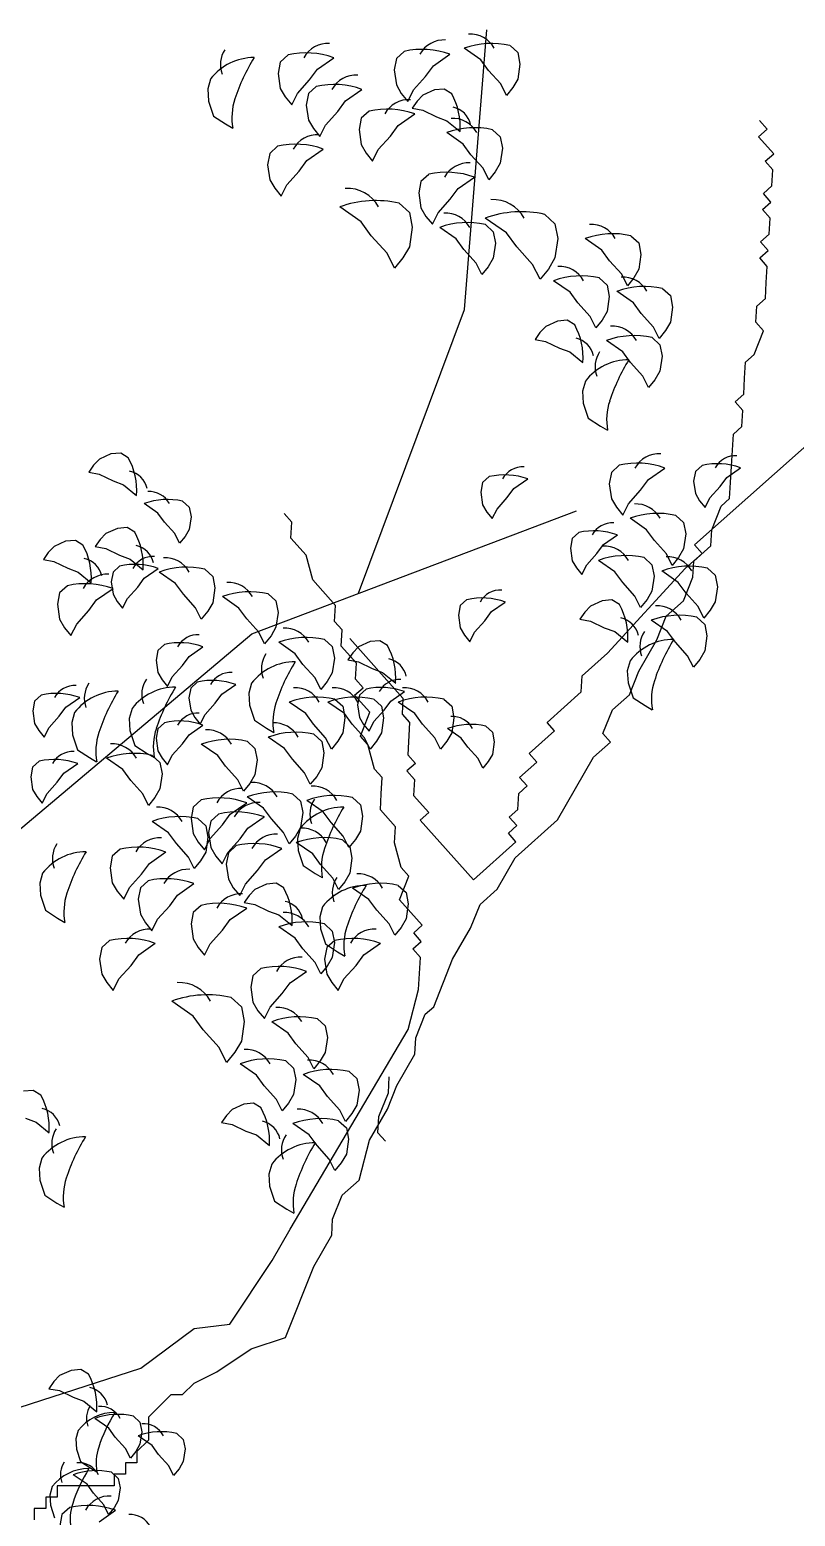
# Model space of a CAD drawing. Header units: metres. Extents: x 368 to 3789, y -155 to 1148.
# Drawn here: x 2219.9 to 2226.8, y 531.48 to 544.88 of the extents above; entities that cross this region are included whole.
import ezdxf

# ---------------------------------------------------------------- set-up
doc = ezdxf.new("R2010")
doc.units = ezdxf.units.M

# ---------------------------------------------------------------- blocks, each defined once
blk = doc.blocks.new('A$C09CF175E')
at = {"color": 45}
for p, q in [((3408.8, 6705.2), (3455.7, 7291)), ((3186.6, 6110.4), (3408.8, 6705.2)), ((2963.3, 6025.7), (3643.2, 6283.4)), ((2213, 5393.1), (2963.3, 6025.7))]:
    blk.add_line(p, q, dxfattribs=at)
at = {"color": 74}
for p, q in [((3503.9, 7258), (3520.4, 7243)), ((3039.5, 7238.1), (3023, 7223.2)), ((3100.8, 7208.3), (3135.1, 7232.2)), ((3266, 7230.6), (3261.5, 7206.7)), ((3282.4, 7245.5), (3266, 7230.6)), ((3343.7, 7215.6), (3378.1, 7239.5)), ((3442.6, 7228.1), (3408.2, 7252)), ((3459.1, 7205.7), (3442.6, 7228.1)), ((3520.4, 7243), (3524.8, 7219.1)), ((3023, 7223.2), (3018.5, 7199.3)), ((3018.5, 7199.3), (3023, 7167.9)), ((3084.3, 7185.9), (3100.8, 7208.3)), ((3261.5, 7206.7), (3266, 7175.3)), ((3301.9, 7164.8), (3327.3, 7193.2)), ((3327.3, 7193.2), (3343.7, 7215.6)), ((3484.5, 7177.3), (3459.1, 7205.7)), ((3524.8, 7219.1), (3520.4, 7187.7)), ((2877.1, 7187.7), (2871.1, 7166.8)), ((2871.1, 7166.8), (2872.6, 7141.4)), ((3023, 7167.9), (3033.5, 7150)), ((3058.9, 7157.5), (3084.3, 7185.9)), ((3098.4, 7171.9), (3081.9, 7157)), ((3159.7, 7142), (3194, 7166)), ((3266, 7175.3), (3276.4, 7157.4)), ((3289.9, 7140.9), (3301.9, 7164.8)), ((3345.7, 7164.7), (3321.4, 7153.8)), ((3366.1, 7166.6), (3345.7, 7164.7)), ((3382, 7156.8), (3366.1, 7166.6)), ((3496.4, 7153.4), (3484.5, 7177.3)), ((3509.9, 7169.8), (3496.4, 7153.4)), ((3520.4, 7187.7), (3509.9, 7169.8)), ((2872.6, 7141.4), (2883.1, 7110)), ((3033.5, 7150), (3046.9, 7133.6)), ((3046.9, 7133.6), (3058.9, 7157.5)), ((3081.9, 7157), (3077.4, 7133.1)), ((3077.4, 7133.1), (3081.9, 7101.7)), ((3143.2, 7119.6), (3159.7, 7142)), ((3276.4, 7157.4), (3289.9, 7140.9)), ((3309.3, 7141.2), (3299.1, 7126.5)), ((3321.4, 7153.8), (3309.3, 7141.2)), ((2883.1, 7110), (2908.5, 7093.6)), ((3081.9, 7101.7), (3092.4, 7083.8)), ((3117.8, 7091.2), (3143.2, 7119.6)), ((3192.3, 7105.5), (3187.9, 7081.6)), ((3208.8, 7120.4), (3192.3, 7105.5)), ((3270.1, 7090.5), (3304.5, 7114.5)), ((3299.1, 7126.5), (3321.2, 7122.4)), ((3321.2, 7122.4), (3350.1, 7108.3)), ((3350.1, 7108.3), (3372, 7100.2)), ((3372, 7100.2), (3399.3, 7077.9)), ((2908.5, 7093.6), (2923.4, 7084.6)), ((3092.4, 7083.8), (3105.8, 7067.3)), ((3105.8, 7067.3), (3117.8, 7091.2)), ((3187.9, 7081.6), (3192.3, 7050.2)), ((3253.6, 7068.1), (3270.1, 7090.5)), ((3405.8, 7051.5), (3371.4, 7075.4)), ((3467.1, 7081.4), (3483.5, 7066.4)), ((3017.4, 7046.9), (3000.9, 7031.9)), ((3078.7, 7017), (3113.1, 7040.9)), ((3192.3, 7050.2), (3202.8, 7032.3)), ((3216.3, 7015.8), (3228.2, 7039.7)), ((3228.2, 7039.7), (3253.6, 7068.1)), ((3422.2, 7029.1), (3405.8, 7051.5)), ((3483.5, 7066.4), (3488, 7042.5)), ((3488, 7042.5), (3483.5, 7011.2)), ((3000.9, 7031.9), (2996.4, 7008)), ((2996.4, 7008), (3000.9, 6976.6)), ((3062.2, 6994.6), (3078.7, 7017)), ((3202.8, 7032.3), (3216.3, 7015.8)), ((3447.7, 7000.7), (3422.2, 7029.1)), ((3483.5, 7011.2), (3473.1, 6993.2)), ((3000.9, 6976.6), (3011.4, 6958.7)), ((3036.8, 6966.2), (3062.2, 6994.6)), ((3334, 6988), (3317.5, 6973)), ((3395.3, 6958.1), (3429.6, 6982)), ((3459.6, 6976.8), (3447.7, 7000.7)), ((3473.1, 6993.2), (3459.6, 6976.8)), ((3011.4, 6958.7), (3024.8, 6942.3)), ((3024.8, 6942.3), (3036.8, 6966.2)), ((3317.5, 6973), (3313, 6949.1)), ((3313, 6949.1), (3317.5, 6917.8)), ((3378.8, 6935.7), (3395.3, 6958.1)), ((3192.1, 6888.6), (3147.4, 6919.7)), ((3271.8, 6927.5), (3293.2, 6908.1)), ((3317.5, 6917.8), (3328, 6899.8)), ((3353.4, 6907.3), (3378.8, 6935.7)), ((3213.5, 6859.5), (3192.1, 6888.6)), ((3293.2, 6908.1), (3299, 6877)), ((3328, 6899.8), (3341.4, 6883.4)), ((3341.4, 6883.4), (3353.4, 6907.3)), ((3496.9, 6865.2), (3452.2, 6896.3)), ((3452.4, 6882.7), (3468.8, 6867.8)), ((3576.6, 6904), (3598, 6884.6)), ((3598, 6884.6), (3603.8, 6853.5)), ((3246.5, 6822.6), (3213.5, 6859.5)), ((3299, 6877), (3293.2, 6836.2)), ((3391.1, 6852.8), (3356.7, 6876.7)), ((3407.5, 6830.4), (3391.1, 6852.8)), ((3468.8, 6867.8), (3473.3, 6843.9)), ((3518.3, 6836.1), (3496.9, 6865.2)), ((3603.8, 6853.5), (3598, 6812.8)), ((3695.9, 6829.4), (3661.5, 6853.3)), ((3757.2, 6859.3), (3773.6, 6844.3)), ((3262.1, 6791.5), (3246.5, 6822.6)), ((3293.2, 6836.2), (3279.5, 6812.9)), ((3432.9, 6802), (3407.5, 6830.4)), ((3473.3, 6843.9), (3468.8, 6812.5)), ((3551.3, 6799.2), (3518.3, 6836.1)), ((3712.3, 6807), (3695.9, 6829.4)), ((3773.6, 6844.3), (3778.1, 6820.4)), ((3778.1, 6820.4), (3773.6, 6789.1)), ((3279.5, 6812.9), (3262.1, 6791.5)), ((3444.9, 6778.1), (3432.9, 6802)), ((3458.3, 6794.6), (3444.9, 6778.1)), ((3468.8, 6812.5), (3458.3, 6794.6)), ((3566.9, 6768.1), (3551.3, 6799.2)), ((3584.4, 6789.4), (3566.9, 6768.1)), ((3598, 6812.8), (3584.4, 6789.4)), ((3737.7, 6778.6), (3712.3, 6807)), ((3773.6, 6789.1), (3763.2, 6771.1)), ((3629.6, 6741.1), (3595.2, 6765)), ((3690.9, 6771), (3707.4, 6756.1)), ((3749.7, 6754.7), (3737.7, 6778.6)), ((3763.2, 6771.1), (3749.7, 6754.7)), ((3646.1, 6718.7), (3629.6, 6741.1)), ((3707.4, 6756.1), (3711.8, 6732.2)), ((3711.8, 6732.2), (3707.4, 6700.8)), ((3762.1, 6719), (3727.8, 6743)), ((3823.4, 6748.9), (3839.9, 6734)), ((3839.9, 6734), (3844.4, 6710.1)), ((3671.5, 6690.3), (3646.1, 6718.7)), ((3707.4, 6700.8), (3696.9, 6682.8)), ((3778.6, 6696.6), (3762.1, 6719)), ((3804, 6668.2), (3778.6, 6696.6)), ((3844.4, 6710.1), (3839.9, 6678.7)), ((3578.7, 6669.6), (3566.6, 6657)), ((3603.1, 6680.5), (3578.7, 6669.6)), ((3623.5, 6682.4), (3603.1, 6680.5)), ((3639.4, 6672.5), (3623.5, 6682.4)), ((3683.4, 6666.4), (3671.5, 6690.3)), ((3696.9, 6682.8), (3683.4, 6666.4)), ((3816, 6644.3), (3804, 6668.2)), ((3839.9, 6678.7), (3829.4, 6660.8)), ((3566.6, 6657), (3556.4, 6642.3)), ((3556.4, 6642.3), (3578.5, 6638.1)), ((3578.5, 6638.1), (3607.4, 6624.1)), ((3740.1, 6616), (3705.7, 6639.9)), ((3801.4, 6645.9), (3817.8, 6631)), ((3829.4, 6660.8), (3816, 6644.3)), ((3607.4, 6624.1), (3629.4, 6616)), ((3629.4, 6616), (3656.7, 6593.7)), ((3756.5, 6593.6), (3740.1, 6616)), ((3817.8, 6631), (3822.3, 6607.1)), ((3822.3, 6607.1), (3817.8, 6575.7)), ((3781.9, 6565.2), (3756.5, 6593.6)), ((3817.8, 6575.7), (3807.3, 6557.8)), ((3661.7, 6555), (3655.7, 6534)), ((3793.9, 6541.3), (3781.9, 6565.2)), ((3807.3, 6557.8), (3793.9, 6541.3)), ((3655.7, 6534), (3657.2, 6508.6)), ((3657.2, 6508.6), (3667.6, 6477.3)), ((3667.6, 6477.3), (3693.1, 6460.8)), ((3693.1, 6460.8), (3708, 6451.9)), ((2644.2, 6391.5), (2632.1, 6378.8)), ((2668.5, 6402.4), (2644.2, 6391.5)), ((2688.9, 6404.3), (2668.5, 6402.4)), ((2704.8, 6394.4), (2688.9, 6404.3)), ((2632.1, 6378.8), (2621.9, 6364.1)), ((2621.9, 6364.1), (2644, 6360)), ((2644, 6360), (2672.9, 6346)), ((3460.5, 6354.9), (3446.6, 6342.3)), ((3716.1, 6363.8), (3711.6, 6339.9)), ((3732.6, 6378.8), (3716.1, 6363.8)), ((3793.9, 6348.9), (3828.2, 6372.8)), ((3892.1, 6365.8), (3888.3, 6345.6)), ((3906, 6378.3), (3892.1, 6365.8)), ((3943.7, 6334.3), (3957.6, 6353.2)), ((3957.6, 6353.2), (3986.5, 6373.3)), ((2672.9, 6346), (2694.8, 6337.9)), ((2694.8, 6337.9), (2722.2, 6315.5)), ((3446.6, 6342.3), (3442.8, 6322.2)), ((3442.8, 6322.2), (3446.6, 6295.8)), ((3498.2, 6310.9), (3512.1, 6329.8)), ((3512.1, 6329.8), (3541, 6349.9)), ((3711.6, 6339.9), (3716.1, 6308.6)), ((3752, 6298.1), (3777.4, 6326.5)), ((3777.4, 6326.5), (3793.9, 6348.9)), ((3888.3, 6345.6), (3892.1, 6319.2)), ((3922.3, 6310.4), (3943.7, 6334.3)), ((2767, 6278.3), (2738, 6298.5)), ((2818.6, 6303.5), (2832.4, 6290.9)), ((2832.4, 6290.9), (2836.2, 6270.8)), ((3446.6, 6295.8), (3455.4, 6280.7)), ((3476.8, 6287), (3498.2, 6310.9)), ((3716.1, 6308.6), (3726.6, 6290.6)), ((3726.6, 6290.6), (3740, 6274.2)), ((3740, 6274.2), (3752, 6298.1)), ((3892.1, 6319.2), (3900.9, 6304.1)), ((3900.9, 6304.1), (3912.2, 6290.3)), ((3912.2, 6290.3), (3922.3, 6310.4)), ((2780.8, 6259.5), (2767, 6278.3)), ((2802.2, 6235.5), (2780.8, 6259.5)), ((2836.2, 6270.8), (2832.4, 6244.4)), ((3455.4, 6280.7), (3466.8, 6266.8)), ((3466.8, 6266.8), (3476.8, 6287)), ((3789.7, 6243.6), (3755.3, 6267.5)), ((3851, 6273.5), (3867.4, 6258.6)), ((2657.7, 6235.6), (2645.7, 6223)), ((2682.1, 6246.5), (2657.7, 6235.6)), ((2702.5, 6248.4), (2682.1, 6246.5)), ((2718.4, 6238.5), (2702.5, 6248.4)), ((2812.3, 6215.4), (2802.2, 6235.5)), ((2823.6, 6229.3), (2812.3, 6215.4)), ((2832.4, 6244.4), (2823.6, 6229.3)), ((3648, 6237.8), (3634.2, 6225.2)), ((3699.7, 6212.6), (3728.6, 6232.7)), ((3806.1, 6221.2), (3789.7, 6243.6)), ((3867.4, 6258.6), (3871.9, 6234.7)), ((3871.9, 6234.7), (3867.4, 6203.3)), ((2549.3, 6208.5), (2537.2, 6195.9)), ((2573.6, 6219.4), (2549.3, 6208.5)), ((2594, 6221.3), (2573.6, 6219.4)), ((2609.9, 6211.4), (2594, 6221.3)), ((2645.7, 6223), (2635.5, 6208.3)), ((2635.5, 6208.3), (2657.6, 6204.1)), ((2657.6, 6204.1), (2686.4, 6190.1)), ((3634.2, 6225.2), (3630.4, 6205)), ((3630.4, 6205), (3634.2, 6178.6)), ((3685.8, 6193.7), (3699.7, 6212.6)), ((3831.5, 6192.8), (3806.1, 6221.2)), ((3867.4, 6203.3), (3856.9, 6185.4)), ((2537.2, 6195.9), (2527, 6181.2)), ((2527, 6181.2), (2549.1, 6177)), ((2549.1, 6177), (2578, 6163)), ((2686.7, 6167.5), (2672.9, 6154.9)), ((2686.4, 6190.1), (2708.4, 6182)), ((2708.4, 6182), (2735.7, 6159.7)), ((3634.2, 6178.6), (3643, 6163.5)), ((3654.3, 6149.7), (3664.4, 6169.8)), ((3664.4, 6169.8), (3685.8, 6193.7)), ((3723.4, 6155.3), (3689, 6179.2)), ((3784.7, 6185.2), (3801.1, 6170.3)), ((3801.1, 6170.3), (3805.6, 6146.4)), ((3843.5, 6168.9), (3831.5, 6192.8)), ((3856.9, 6185.4), (3843.5, 6168.9)), ((2578, 6163), (2599.9, 6154.9)), ((2599.9, 6154.9), (2627.2, 6132.6)), ((2672.9, 6154.9), (2669.1, 6134.8)), ((2669.1, 6134.8), (2672.9, 6108.3)), ((2724.5, 6123.4), (2738.3, 6142.3)), ((2738.3, 6142.3), (2767.3, 6162.4)), ((2803.8, 6131), (2769.4, 6154.9)), ((2865.1, 6160.9), (2881.5, 6145.9)), ((2881.5, 6145.9), (2886, 6122)), ((3643, 6163.5), (3654.3, 6149.7)), ((3739.8, 6132.9), (3723.4, 6155.3)), ((3805.6, 6146.4), (3801.1, 6115)), ((3855.9, 6133.3), (3821.5, 6157.2)), ((3917.2, 6163.2), (3933.7, 6148.2)), ((3933.7, 6148.2), (3938.2, 6124.3)), ((2560.9, 6111.4), (2556.4, 6087.5)), ((2577.3, 6126.4), (2560.9, 6111.4)), ((2638.6, 6096.5), (2673, 6120.4)), ((2672.9, 6108.3), (2681.7, 6093.2)), ((2703.1, 6099.5), (2724.5, 6123.4)), ((2820.2, 6108.6), (2803.8, 6131)), ((2845.6, 6080.2), (2820.2, 6108.6)), ((2886, 6122), (2881.5, 6090.7)), ((2936.3, 6079.5), (2901.9, 6103.4)), ((2997.6, 6109.4), (3014, 6094.4)), ((3765.3, 6104.5), (3739.8, 6132.9)), ((3777.2, 6080.6), (3765.3, 6104.5)), ((3801.1, 6115), (3790.7, 6097.1)), ((3872.4, 6110.9), (3855.9, 6133.3)), ((3897.8, 6082.5), (3872.4, 6110.9)), ((3938.2, 6124.3), (3933.7, 6092.9)), ((2556.4, 6087.5), (2560.9, 6056.1)), ((2596.8, 6045.7), (2622.2, 6074.1)), ((2622.2, 6074.1), (2638.6, 6096.5)), ((2681.7, 6093.2), (2693, 6079.4)), ((2693, 6079.4), (2703.1, 6099.5)), ((2857.6, 6056.3), (2845.6, 6080.2)), ((2871, 6072.7), (2857.6, 6056.3)), ((2881.5, 6090.7), (2871, 6072.7)), ((2952.7, 6057.1), (2936.3, 6079.5)), ((3014, 6094.4), (3018.5, 6070.5)), ((3399.7, 6084.6), (3395.9, 6064.5)), ((3413.6, 6097.2), (3399.7, 6084.6)), ((3451.3, 6053.1), (3465.2, 6072)), ((3465.2, 6072), (3494.1, 6092.1)), ((3672.5, 6083.8), (3660.4, 6071.2)), ((3696.9, 6094.7), (3672.5, 6083.8)), ((3717.3, 6096.6), (3696.9, 6094.7)), ((3733.2, 6086.8), (3717.3, 6096.6)), ((3790.7, 6097.1), (3777.2, 6080.6)), ((3909.8, 6058.6), (3897.8, 6082.5)), ((3923.2, 6075), (3909.8, 6058.6)), ((3933.7, 6092.9), (3923.2, 6075)), ((2560.9, 6056.1), (2571.3, 6038.2)), ((2584.8, 6021.8), (2596.8, 6045.7)), ((2978.2, 6028.7), (2952.7, 6057.1)), ((3018.5, 6070.5), (3014, 6039.2)), ((3395.9, 6064.5), (3399.7, 6038)), ((3429.9, 6029.2), (3451.3, 6053.1)), ((3660.4, 6071.2), (3650.2, 6056.5)), ((3650.2, 6056.5), (3672.3, 6052.4)), ((3672.3, 6052.4), (3701.2, 6038.4)), ((3833.8, 6030.3), (3799.5, 6054.2)), ((3895.1, 6060.1), (3911.6, 6045.2)), ((3911.6, 6045.2), (3916.1, 6021.3)), ((2571.3, 6038.2), (2584.8, 6021.8)), ((2990.1, 6004.8), (2978.2, 6028.7)), ((3003.6, 6021.2), (2990.1, 6004.8)), ((3014, 6039.2), (3003.6, 6021.2)), ((3115.4, 6013.7), (3131.8, 5998.8)), ((3231.4, 6011.2), (3211, 6009.3)), ((3247.3, 6001.4), (3231.4, 6011.2)), ((3399.7, 6038), (3408.5, 6022.9)), ((3408.5, 6022.9), (3419.9, 6009.1)), ((3419.9, 6009.1), (3429.9, 6029.2)), ((3701.2, 6038.4), (3723.2, 6030.2)), ((3723.2, 6030.2), (3750.5, 6007.9)), ((3850.3, 6007.8), (3833.8, 6030.3)), ((3916.1, 6021.3), (3911.6, 5989.9)), ((2766.7, 5990.9), (2762.9, 5970.7)), ((2780.5, 6003.4), (2766.7, 5990.9)), ((2832.1, 5978.3), (2861.1, 5998.4)), ((3054.1, 5983.9), (3019.7, 6007.8)), ((3070.5, 5961.4), (3054.1, 5983.9)), ((3131.8, 5998.8), (3136.3, 5974.9)), ((3174.6, 5985.8), (3164.4, 5971.1)), ((3186.6, 5998.4), (3174.6, 5985.8)), ((3211, 6009.3), (3186.6, 5998.4)), ((3875.7, 5979.5), (3850.3, 6007.8)), ((3887.7, 5955.6), (3875.7, 5979.5)), ((3911.6, 5989.9), (3901.1, 5972)), ((2762.9, 5970.7), (2766.7, 5944.3)), ((2796.9, 5935.5), (2818.3, 5959.4)), ((2818.3, 5959.4), (2832.1, 5978.3)), ((3096, 5933.1), (3070.5, 5961.4)), ((3136.3, 5974.9), (3131.8, 5943.5)), ((3164.4, 5971.1), (3186.5, 5967)), ((3186.5, 5967), (3215.4, 5953)), ((3215.4, 5953), (3237.3, 5944.8)), ((3755.5, 5969.2), (3749.5, 5948.3)), ((3749.5, 5948.3), (3751, 5922.9)), ((3901.1, 5972), (3887.7, 5955.6)), ((2766.7, 5944.3), (2775.5, 5929.2)), ((2775.5, 5929.2), (2786.8, 5915.4)), ((2786.8, 5915.4), (2796.9, 5935.5)), ((2849.3, 5924.4), (2835.4, 5911.9)), ((2900.9, 5899.3), (2929.8, 5919.4)), ((2963, 5922.2), (2957, 5901.3)), ((3107.9, 5909.1), (3096, 5933.1)), ((3121.4, 5925.6), (3107.9, 5909.1)), ((3131.8, 5943.5), (3121.4, 5925.6)), ((3237.3, 5944.8), (3264.6, 5922.5)), ((3751, 5922.9), (3761.4, 5891.5)), ((2522.6, 5897.2), (2508.7, 5884.6)), ((2574.2, 5872), (2603.2, 5892.1)), ((2835.4, 5911.9), (2831.6, 5891.7)), ((2831.6, 5891.7), (2835.4, 5865.3)), ((2887, 5880.4), (2900.9, 5899.3)), ((2957, 5901.3), (2958.5, 5875.9)), ((3137.5, 5888.7), (3153.9, 5873.7)), ((3188.7, 5897.1), (3184.9, 5877)), ((3202.5, 5909.7), (3188.7, 5897.1)), ((3218.5, 5888.7), (3234.9, 5873.7)), ((3254.2, 5884.6), (3283.1, 5904.7)), ((3365.7, 5888.7), (3382.2, 5873.7)), ((3761.4, 5891.5), (3786.9, 5875.1)), ((2508.7, 5884.6), (2505, 5864.4)), ((2505, 5864.4), (2508.7, 5838)), ((2560.4, 5853.1), (2574.2, 5872)), ((2592.3, 5860.6), (2586.3, 5839.7)), ((2712.7, 5869.3), (2706.7, 5848.4)), ((2835.4, 5865.3), (2844.2, 5850.2)), ((2855.6, 5836.4), (2865.6, 5856.5)), ((2865.6, 5856.5), (2887, 5880.4)), ((2958.5, 5875.9), (2968.9, 5844.5)), ((3076.2, 5858.8), (3041.8, 5882.7)), ((3092.6, 5836.4), (3076.2, 5858.8)), ((3157.2, 5858.8), (3122.8, 5882.7)), ((3153.9, 5873.7), (3158.4, 5849.8)), ((3173.6, 5836.4), (3157.2, 5858.8)), ((3184.9, 5877), (3188.7, 5850.6)), ((3218.9, 5841.8), (3240.3, 5865.7)), ((3234.9, 5873.7), (3239.4, 5849.8)), ((3240.3, 5865.7), (3254.2, 5884.6)), ((3304.4, 5858.8), (3270, 5882.7)), ((3320.9, 5836.4), (3304.4, 5858.8)), ((3382.2, 5873.7), (3386.6, 5849.8)), ((3786.9, 5875.1), (3801.8, 5866.1)), ((2508.7, 5838), (2517.6, 5822.9)), ((2517.6, 5822.9), (2528.9, 5809.1)), ((2528.9, 5809.1), (2539, 5829.2)), ((2539, 5829.2), (2560.4, 5853.1)), ((2586.3, 5839.7), (2587.8, 5814.3)), ((2706.7, 5848.4), (2708.2, 5823)), ((2708.2, 5823), (2718.7, 5791.6)), ((2766.7, 5826.8), (2762.9, 5806.7)), ((2780.5, 5839.4), (2766.7, 5826.8)), ((2832.1, 5814.3), (2861.1, 5834.4)), ((2844.2, 5850.2), (2855.6, 5836.4)), ((2968.9, 5844.5), (2994.4, 5828.1)), ((2994.4, 5828.1), (3009.3, 5819.1)), ((3118, 5808), (3092.6, 5836.4)), ((3158.4, 5849.8), (3153.9, 5818.4)), ((3199, 5808), (3173.6, 5836.4)), ((3188.7, 5850.6), (3197.5, 5835.5)), ((3197.5, 5835.5), (3208.8, 5821.7)), ((3208.8, 5821.7), (3218.9, 5841.8)), ((3239.4, 5849.8), (3234.9, 5818.4)), ((3346.3, 5808), (3320.9, 5836.4)), ((3401.7, 5807.1), (3372.8, 5827.2)), ((3386.6, 5849.8), (3382.2, 5818.4)), ((3453.3, 5832.2), (3467.2, 5819.7)), ((2587.8, 5814.3), (2598.3, 5782.9)), ((2718.7, 5791.6), (2744.1, 5775.2)), ((2762.9, 5806.7), (2766.7, 5780.3)), ((2796.9, 5771.5), (2818.3, 5795.4)), ((2818.3, 5795.4), (2832.1, 5814.3)), ((2892.1, 5770.5), (2857.7, 5794.4)), ((2953.4, 5800.4), (2969.9, 5785.4)), ((3032, 5785.2), (2997.6, 5809.1)), ((3093.3, 5815.1), (3109.7, 5800.1)), ((3109.7, 5800.1), (3114.2, 5776.2)), ((3130, 5784.1), (3118, 5808)), ((3143.5, 5800.5), (3130, 5784.1)), ((3153.9, 5818.4), (3143.5, 5800.5)), ((3211, 5784.1), (3199, 5808)), ((3224.4, 5800.5), (3211, 5784.1)), ((3234.9, 5818.4), (3224.4, 5800.5)), ((3358.2, 5784.1), (3346.3, 5808)), ((3371.7, 5800.5), (3358.2, 5784.1)), ((3382.2, 5818.4), (3371.7, 5800.5)), ((3415.6, 5788.2), (3401.7, 5807.1)), ((3467.2, 5819.7), (3471, 5799.5)), ((3471, 5799.5), (3467.2, 5773.1)), ((2598.3, 5782.9), (2623.7, 5766.5)), ((2623.7, 5766.5), (2638.6, 5757.5)), ((2693.3, 5741.1), (2658.9, 5765)), ((2744.1, 5775.2), (2759, 5766.2)), ((2754.6, 5770.9), (2771.1, 5756)), ((2766.7, 5780.3), (2775.5, 5765.2)), ((2775.5, 5765.2), (2786.8, 5751.4)), ((2786.8, 5751.4), (2796.9, 5771.5)), ((2908.6, 5748.1), (2892.1, 5770.5)), ((2969.9, 5785.4), (2974.3, 5761.5)), ((2974.3, 5761.5), (2969.9, 5730.1)), ((3048.4, 5762.8), (3032, 5785.2)), ((3073.9, 5734.4), (3048.4, 5762.8)), ((3114.2, 5776.2), (3109.7, 5744.9)), ((3437, 5764.3), (3415.6, 5788.2)), ((3447.1, 5744.2), (3437, 5764.3)), ((3467.2, 5773.1), (3458.4, 5758)), ((2504.5, 5746.1), (2500.8, 5726)), ((2518.4, 5758.7), (2504.5, 5746.1)), ((2556.2, 5714.7), (2570, 5733.6)), ((2570, 5733.6), (2599, 5753.7)), ((2709.8, 5718.6), (2693.3, 5741.1)), ((2771.1, 5756), (2775.6, 5732.1)), ((2775.6, 5732.1), (2771.1, 5700.7)), ((2934, 5719.7), (2908.6, 5748.1)), ((2969.9, 5730.1), (2959.4, 5712.2)), ((3085.8, 5710.5), (3073.9, 5734.4)), ((3109.7, 5744.9), (3099.3, 5726.9)), ((3458.4, 5758), (3447.1, 5744.2)), ((2500.8, 5726), (2504.5, 5699.6)), ((2504.5, 5699.6), (2513.4, 5684.5)), ((2534.8, 5690.8), (2556.2, 5714.7)), ((2735.2, 5690.3), (2709.8, 5718.6)), ((2771.1, 5700.7), (2760.6, 5682.8)), ((2945.9, 5695.8), (2934, 5719.7)), ((2959.4, 5712.2), (2945.9, 5695.8)), ((3099.3, 5726.9), (3085.8, 5710.5)), ((2513.4, 5684.5), (2524.7, 5670.7)), ((2524.7, 5670.7), (2534.8, 5690.8)), ((2747.2, 5666.3), (2735.2, 5690.3)), ((2760.6, 5682.8), (2747.2, 5666.3)), ((2857.1, 5677.6), (2840.6, 5662.6)), ((2918.4, 5647.7), (2952.8, 5671.6)), ((2987.8, 5660.1), (2953.4, 5684)), ((3049.1, 5690), (3065.6, 5675.1)), ((3065.6, 5675.1), (3070.1, 5651.2)), ((3113, 5652.8), (3078.6, 5676.7)), ((3174.3, 5682.6), (3190.7, 5667.7)), ((3190.7, 5667.7), (3195.2, 5643.8)), ((2840.6, 5662.6), (2836.2, 5638.7)), ((2836.2, 5638.7), (2840.6, 5607.3)), ((2850.3, 5638.5), (2866.8, 5623.6)), ((2893.9, 5648.1), (2877.5, 5633.2)), ((2901.9, 5625.3), (2918.4, 5647.7)), ((2955.2, 5618.2), (2989.6, 5642.1)), ((3004.3, 5637.7), (2987.8, 5660.1)), ((3029.7, 5609.3), (3004.3, 5637.7)), ((3070.1, 5651.2), (3065.6, 5619.8)), ((3129.4, 5630.3), (3113, 5652.8)), ((3195.2, 5643.8), (3190.7, 5612.4)), ((2789, 5608.6), (2754.6, 5632.5)), ((2805.5, 5586.2), (2789, 5608.6)), ((2840.6, 5607.3), (2851.1, 5589.4)), ((2866.8, 5623.6), (2871.3, 5599.7)), ((2877.5, 5633.2), (2873, 5609.3)), ((2873, 5609.3), (2877.5, 5577.9)), ((2876.5, 5596.9), (2901.9, 5625.3)), ((2938.8, 5595.8), (2955.2, 5618.2)), ((3041.7, 5585.4), (3029.7, 5609.3)), ((3065.6, 5619.8), (3055.1, 5601.8)), ((3064.7, 5617.9), (3058.7, 5596.9)), ((3154.9, 5602), (3129.4, 5630.3)), ((3190.7, 5612.4), (3180.3, 5594.5)), ((2687.8, 5574.5), (2671.3, 5559.6)), ((2830.9, 5557.8), (2805.5, 5586.2)), ((2851.1, 5589.4), (2864.6, 5573)), ((2864.6, 5573), (2876.5, 5596.9)), ((2871.3, 5599.7), (2866.8, 5568.3)), ((2877.5, 5577.9), (2887.9, 5560)), ((2913.3, 5567.4), (2938.8, 5595.8)), ((2930.7, 5581.9), (2914.3, 5567)), ((2992, 5552), (3026.4, 5575.9)), ((3055.1, 5601.8), (3041.7, 5585.4)), ((3090.9, 5564.5), (3056.5, 5588.4)), ((3058.7, 5596.9), (3060.2, 5571.5)), ((3152.2, 5594.4), (3168.7, 5579.4)), ((3166.8, 5578.1), (3154.9, 5602)), ((3180.3, 5594.5), (3166.8, 5578.1)), ((3168.7, 5579.4), (3173.1, 5555.5)), ((2671.3, 5559.6), (2666.8, 5535.7)), ((2732.6, 5522.2), (2749.1, 5544.7)), ((2749.1, 5544.7), (2783.4, 5568.6)), ((2842.9, 5533.9), (2830.9, 5557.8)), ((2856.3, 5550.3), (2842.9, 5533.9)), ((2866.8, 5568.3), (2856.3, 5550.3)), ((2887.9, 5560), (2901.4, 5543.5)), ((2901.4, 5543.5), (2913.3, 5567.4)), ((2914.3, 5567), (2909.8, 5543.1)), ((2909.8, 5543.1), (2914.3, 5511.7)), ((2975.6, 5529.6), (2992, 5552)), ((3060.2, 5571.5), (3070.6, 5540.2)), ((3107.3, 5542.1), (3090.9, 5564.5)), ((3173.1, 5555.5), (3168.7, 5524.1)), ((2525.4, 5524.1), (2519.4, 5503.2)), ((2666.8, 5535.7), (2671.3, 5504.3)), ((2707.2, 5493.9), (2732.6, 5522.2)), ((2914.3, 5511.7), (2924.7, 5493.7)), ((2950.2, 5501.2), (2975.6, 5529.6)), ((3070.6, 5540.2), (3096, 5523.7)), ((3096, 5523.7), (3111, 5514.8)), ((3132.8, 5513.7), (3107.3, 5542.1)), ((3144.7, 5489.8), (3132.8, 5513.7)), ((3168.7, 5524.1), (3158.2, 5506.2)), ((2519.4, 5503.2), (2520.9, 5477.8)), ((2671.3, 5504.3), (2681.8, 5486.4)), ((2681.8, 5486.4), (2695.2, 5470)), ((2695.2, 5470), (2707.2, 5493.9)), ((2730.2, 5493.4), (2725.7, 5469.5)), ((2746.7, 5508.3), (2730.2, 5493.4)), ((2808, 5478.4), (2842.3, 5502.3)), ((2924.7, 5493.7), (2938.2, 5477.3)), ((2938.2, 5477.3), (2950.2, 5501.2)), ((2969.7, 5490.2), (2957.6, 5477.6)), ((2994, 5501.1), (2969.7, 5490.2)), ((3014.4, 5503), (2994, 5501.1)), ((3030.3, 5493.2), (3014.4, 5503)), ((3158.2, 5506.2), (3144.7, 5489.8)), ((3208.7, 5468.8), (3174.3, 5492.7)), ((3270, 5498.7), (3286.5, 5483.8)), ((3286.5, 5483.8), (3290.9, 5459.9)), ((2520.9, 5477.8), (2531.4, 5446.4)), ((2725.7, 5469.5), (2730.2, 5438.1)), ((2766.1, 5427.6), (2791.5, 5456)), ((2791.5, 5456), (2808, 5478.4)), ((2857.1, 5456.8), (2840.6, 5441.9)), ((2918.4, 5426.9), (2952.8, 5450.8)), ((2957.6, 5477.6), (2947.4, 5462.9)), ((2947.4, 5462.9), (2969.5, 5458.7)), ((2969.5, 5458.7), (2998.4, 5444.7)), ((3111.5, 5453.8), (3105.6, 5432.9)), ((3225.1, 5446.4), (3208.7, 5468.8)), ((3290.9, 5459.9), (3286.5, 5428.5)), ((2531.4, 5446.4), (2556.8, 5430)), ((2556.8, 5430), (2571.7, 5421)), ((2730.2, 5438.1), (2740.7, 5420.2)), ((2740.7, 5420.2), (2754.1, 5403.7)), ((2754.1, 5403.7), (2766.1, 5427.6)), ((2840.6, 5441.9), (2836.2, 5418)), ((2836.2, 5418), (2840.6, 5386.6)), ((2901.9, 5404.5), (2918.4, 5426.9)), ((2998.4, 5444.7), (3020.3, 5436.6)), ((3020.3, 5436.6), (3047.6, 5414.3)), ((3105.6, 5432.9), (3107.1, 5407.5)), ((3250.6, 5418), (3225.1, 5446.4)), ((3262.5, 5394.1), (3250.6, 5418)), ((3286.5, 5428.5), (3276, 5410.5)), ((2876.5, 5376.1), (2901.9, 5404.5)), ((3054.1, 5387.9), (3019.7, 5411.8)), ((3070.5, 5365.5), (3054.1, 5387.9)), ((3107.1, 5407.5), (3117.5, 5376.1)), ((3115.4, 5417.8), (3131.8, 5402.8)), ((3131.8, 5402.8), (3136.3, 5378.9)), ((3276, 5410.5), (3262.5, 5394.1)), ((2649.2, 5368.3), (2644.7, 5344.4)), ((2665.7, 5383.2), (2649.2, 5368.3)), ((2727, 5353.4), (2761.4, 5377.3)), ((2840.6, 5386.6), (2851.1, 5368.7)), ((2851.1, 5368.7), (2864.6, 5352.2)), ((2864.6, 5352.2), (2876.5, 5376.1)), ((3096, 5337.1), (3070.5, 5365.5)), ((3120.4, 5368.3), (3115.9, 5344.4)), ((3117.5, 5376.1), (3142.9, 5359.7)), ((3136.9, 5383.2), (3120.4, 5368.3)), ((3136.3, 5378.9), (3131.8, 5347.5)), ((3142.9, 5359.7), (3157.9, 5350.7)), ((3198.2, 5353.4), (3232.6, 5377.3)), ((2644.7, 5344.4), (2649.2, 5313)), ((2685.1, 5302.6), (2710.5, 5331)), ((2710.5, 5331), (2727, 5353.4)), ((3107.9, 5313.2), (3096, 5337.1)), ((3121.4, 5329.6), (3107.9, 5313.2)), ((3115.9, 5344.4), (3120.4, 5313)), ((3131.8, 5347.5), (3121.4, 5329.6)), ((3156.3, 5302.6), (3181.7, 5331)), ((3181.7, 5331), (3198.2, 5353.4)), ((2649.2, 5313), (2659.7, 5295.1)), ((2659.7, 5295.1), (2673.1, 5278.7)), ((2673.1, 5278.7), (2685.1, 5302.6)), ((2965.8, 5309.4), (2961.3, 5285.5)), ((2982.3, 5324.4), (2965.8, 5309.4)), ((3027.1, 5272.1), (3043.6, 5294.5)), ((3043.6, 5294.5), (3077.9, 5318.4)), ((3120.4, 5313), (3130.9, 5295.1)), ((3130.9, 5295.1), (3144.3, 5278.7)), ((3144.3, 5278.7), (3156.3, 5302.6)), ((2920.1, 5263.9), (2941.5, 5244.4)), ((2961.3, 5285.5), (2965.8, 5254.2)), ((3001.7, 5243.7), (3027.1, 5272.1)), ((2840.4, 5225), (2795.7, 5256.1)), ((2941.5, 5244.4), (2947.3, 5213.4)), ((2965.8, 5254.2), (2976.3, 5236.2)), ((2976.3, 5236.2), (2989.7, 5219.8)), ((2989.7, 5219.8), (3001.7, 5243.7)), ((2861.8, 5195.9), (2840.4, 5225)), ((2947.3, 5213.4), (2941.5, 5172.6)), ((3039.4, 5189.2), (3005, 5213.1)), ((3100.7, 5219.1), (3117.1, 5204.2)), ((3117.1, 5204.2), (3121.6, 5180.3)), ((2894.8, 5159), (2861.8, 5195.9)), ((2941.5, 5172.6), (2927.8, 5149.3)), ((3055.8, 5166.8), (3039.4, 5189.2)), ((3121.6, 5180.3), (3117.1, 5148.9)), ((2910.4, 5127.9), (2894.8, 5159)), ((2927.8, 5149.3), (2910.4, 5127.9)), ((3081.2, 5138.4), (3055.8, 5166.8)), ((3093.2, 5114.5), (3081.2, 5138.4)), ((3117.1, 5148.9), (3106.6, 5131)), ((2973.1, 5100.9), (2938.7, 5124.8)), ((3034.4, 5130.8), (3050.8, 5115.9)), ((3050.8, 5115.9), (3055.3, 5092)), ((3106.6, 5131), (3093.2, 5114.5)), ((3166.9, 5108.8), (3183.4, 5093.8)), ((2989.5, 5078.5), (2973.1, 5100.9)), ((3015, 5050.1), (2989.5, 5078.5)), ((3055.3, 5092), (3050.8, 5060.6)), ((3105.6, 5078.9), (3071.2, 5102.8)), ((3122.1, 5056.5), (3105.6, 5078.9)), ((3183.4, 5093.8), (3187.9, 5069.9)), ((2505.9, 5069.3), (2485.5, 5067.4)), ((2521.8, 5059.5), (2505.9, 5069.3)), ((3026.9, 5026.2), (3015, 5050.1)), ((3050.8, 5060.6), (3040.4, 5042.7)), ((3147.5, 5028.1), (3122.1, 5056.5)), ((3187.9, 5069.9), (3183.4, 5038.5)), ((2910.1, 5016.8), (2899.9, 5002.1)), ((2922.2, 5029.4), (2910.1, 5016.8)), ((2946.6, 5040.3), (2922.2, 5029.4)), ((2967, 5042.2), (2946.6, 5040.3)), ((2982.9, 5032.4), (2967, 5042.2)), ((3040.4, 5042.7), (3026.9, 5026.2)), ((3159.5, 5004.2), (3147.5, 5028.1)), ((3172.9, 5020.6), (3159.5, 5004.2)), ((3183.4, 5038.5), (3172.9, 5020.6)), ((2489.8, 5011.1), (2511.8, 5002.9)), ((2511.8, 5002.9), (2539.1, 4980.6)), ((2899.9, 5002.1), (2922, 4998)), ((2922, 4998), (2950.9, 4984)), ((2950.9, 4984), (2972.9, 4975.8)), ((3083.5, 4975.9), (3049.2, 4999.8)), ((3144.8, 5005.7), (3161.3, 4990.8)), ((3161.3, 4990.8), (3165.8, 4966.9)), ((2972.9, 4975.8), (3000.2, 4953.5)), ((3100, 4953.5), (3083.5, 4975.9)), ((3125.4, 4925.1), (3100, 4953.5)), ((3165.8, 4966.9), (3161.3, 4935.5)), ((2524.1, 4927.4), (2518.1, 4906.5)), ((3137.4, 4901.2), (3125.4, 4925.1)), ((3161.3, 4935.5), (3150.8, 4917.6)), ((2518.1, 4906.5), (2519.6, 4881.1)), ((3005.2, 4914.8), (2999.2, 4893.9)), ((2999.2, 4893.9), (3000.7, 4868.5)), ((3150.8, 4917.6), (3137.4, 4901.2)), ((2519.6, 4881.1), (2530.1, 4849.7)), ((3000.7, 4868.5), (3011.1, 4837.1)), ((2530.1, 4849.7), (2555.5, 4833.3)), ((2555.5, 4833.3), (2570.4, 4824.3)), ((3011.1, 4837.1), (3036.6, 4820.7)), ((3036.6, 4820.7), (3051.5, 4811.7)), ((2605.7, 4484.5), (2585.3, 4482.6)), ((2621.6, 4474.7), (2605.7, 4484.5)), ((2548.8, 4459.1), (2538.7, 4444.4)), ((2560.9, 4471.7), (2548.8, 4459.1)), ((2585.3, 4482.6), (2560.9, 4471.7)), ((2538.7, 4444.4), (2560.8, 4440.3)), ((2560.8, 4440.3), (2589.6, 4426.3)), ((2589.6, 4426.3), (2611.6, 4418.1)), ((2611.6, 4418.1), (2638.9, 4395.8)), ((2663.8, 4361.9), (2634.8, 4382)), ((2677.6, 4343), (2663.8, 4361.9)), ((2715.4, 4387), (2729.2, 4374.5)), ((2729.2, 4374.5), (2733, 4354.3)), ((2600, 4357), (2594.9, 4339.4)), ((2594.9, 4339.4), (2596.2, 4318)), ((2699, 4319.1), (2677.6, 4343)), ((2754.5, 4325.6), (2725.5, 4345.8)), ((2733, 4354.3), (2729.2, 4327.9)), ((2806.1, 4350.8), (2819.9, 4338.2)), ((2819.9, 4338.2), (2823.7, 4318.1)), ((2596.2, 4318), (2605, 4291.6)), ((2709.1, 4299), (2699, 4319.1)), ((2720.4, 4312.8), (2709.1, 4299)), ((2729.2, 4327.9), (2720.4, 4312.8)), ((2768.3, 4306.8), (2754.5, 4325.6)), ((2789.7, 4282.9), (2768.3, 4306.8)), ((2823.7, 4318.1), (2819.9, 4291.7)), ((2605, 4291.6), (2626.4, 4277.8)), ((2626.4, 4277.8), (2639, 4270.2)), ((2670, 4269.2), (2683.9, 4256.6)), ((2799.8, 4262.7), (2789.7, 4282.9)), ((2811.1, 4276.6), (2799.8, 4262.7)), ((2819.9, 4291.7), (2811.1, 4276.6)), ((2545.6, 4239.2), (2540.5, 4221.6)), ((2618.4, 4244.1), (2589.5, 4264.2)), ((2632.3, 4225.2), (2618.4, 4244.1)), ((2683.9, 4256.6), (2687.7, 4236.5)), ((2687.7, 4236.5), (2683.9, 4210.1)), ((2540.5, 4221.6), (2541.8, 4200.2)), ((2653.7, 4201.3), (2632.3, 4225.2)), ((2683.9, 4210.1), (2675.1, 4195)), ((2541.8, 4200.2), (2550.6, 4173.8)), ((2565.8, 4180.7), (2561.3, 4156.8)), ((2582.3, 4195.6), (2565.8, 4180.7)), ((2643.6, 4165.7), (2677.9, 4189.6)), ((2663.7, 4181.2), (2653.7, 4201.3)), ((2675.1, 4195), (2663.7, 4181.2))]:
    blk.add_line(p, q, dxfattribs=at)
for centre, radius, start, end in [((3122.9, 7204.6), 57.6, 86.7031, 151.3733), ((3365.8, 7212), 57.6, 86.7031, 151.3733), ((3466.1, 7093.5), 168.7, 77.0651, 110.0828), ((3420.5, 7224.4), 57.6, 28.6267, 93.2969), ((2968.3, 7117.4), 115.2, 90, 142.3456), ((2953.7, 7217.7), 56.2, 146.2055, 200.3658), ((3315.3, 7018.2), 407.9, 148.2926, 161.7522), ((3077.2, 7073.7), 168.7, 69.9172, 102.9349), ((3320.2, 7081.1), 168.7, 69.9172, 102.9349), ((3181.8, 7138.4), 57.6, 86.7031, 151.3733), ((3136.1, 7007.5), 168.7, 69.9172, 102.9349), ((3048, 7106.3), 126.4, 161.7522, 189.8723), ((3292.2, 7086.9), 57.6, 86.7031, 151.3733), ((3257.7, 7088.1), 142, 355.8728, 28.8905), ((3246.6, 6956), 168.7, 69.9172, 102.9349), ((3383.7, 7047.8), 57.6, 28.6267, 93.2969), ((3374.2, 7081.5), 48.5, 12.6587, 77.3289), ((3100.8, 7013.3), 57.6, 86.7031, 151.3733), ((3429.3, 6917), 168.7, 77.0651, 110.0828), ((3055.1, 6882.4), 168.7, 69.9172, 102.9349), ((3417.4, 6954.4), 57.6, 86.7031, 151.3733), ((3371.7, 6823.6), 168.7, 69.9172, 102.9349), ((3163.3, 6883.9), 74.8, 28.6267, 93.2969), ((3222.7, 6713.7), 219.3, 77.0651, 110.0828), ((3468.2, 6860.4), 74.8, 28.6267, 93.2969), ((3414.6, 6718.3), 168.7, 77.0651, 110.0828), ((3369, 6849.2), 57.6, 28.6267, 93.2969), ((3527.5, 6690.3), 219.3, 77.0651, 110.0828), ((3673.8, 6825.7), 57.6, 28.6267, 93.2969), ((3719.4, 6694.9), 168.7, 77.0651, 110.0828), ((3607.5, 6737.4), 57.6, 28.6267, 93.2969), ((3653.2, 6606.6), 168.7, 77.0651, 110.0828), ((3740, 6715.4), 57.6, 28.6267, 93.2969), ((3785.7, 6584.5), 168.7, 77.0651, 110.0828), ((3515, 6603.9), 142, 355.8728, 28.8905), ((3717.9, 6612.4), 57.6, 28.6267, 93.2969), ((3631.5, 6597.3), 48.5, 12.6587, 77.3289), ((3763.6, 6481.5), 168.7, 77.0651, 110.0828), ((3738.3, 6585), 56.2, 146.2055, 200.3658), ((3752.9, 6484.6), 115.2, 90, 142.3456), ((4099.9, 6385.4), 407.9, 148.2926, 161.7522), ((3832.6, 6473.5), 126.4, 161.7522, 189.8723), ((2580.5, 6325.8), 142, 355.8728, 28.8905), ((3816, 6345.2), 57.6, 86.7031, 151.3733), ((3976.2, 6350.1), 48.5, 86.7031, 151.3733), ((2697, 6319.1), 48.5, 12.6587, 77.3289), ((3492.3, 6216.5), 142, 69.9172, 102.9349), ((3530.7, 6326.7), 48.5, 86.7031, 151.3733), ((3770.3, 6214.4), 168.7, 69.9172, 102.9349), ((3937.7, 6239.9), 142, 69.9172, 102.9349), ((2748.3, 6275.2), 48.5, 28.6267, 93.2969), ((2786.8, 6165), 142, 77.0651, 110.0828), ((3767.6, 6240), 57.6, 28.6267, 93.2969), ((3813.2, 6109.1), 168.7, 77.0651, 110.0828), ((2594, 6169.9), 142, 355.8728, 28.8905), ((3679.8, 6099.3), 142, 69.9172, 102.9349), ((3718.3, 6209.5), 48.5, 86.7031, 151.3733), ((2485.5, 6142.8), 142, 355.8728, 28.8905), ((2710.5, 6163.3), 48.5, 12.6587, 77.3289), ((3701.3, 6151.7), 57.6, 28.6267, 93.2969), ((2602.1, 6136.2), 48.5, 12.6587, 77.3289), ((2718.5, 6029), 142, 69.9172, 102.9349), ((2756.9, 6139.2), 48.5, 86.7031, 151.3733), ((2781.7, 6127.3), 57.6, 28.6267, 93.2969), ((3746.9, 6020.8), 168.7, 77.0651, 110.0828), ((3879.5, 5998.7), 168.7, 77.0651, 110.0828), ((3833.8, 6129.6), 57.6, 28.6267, 93.2969), ((2660.7, 6092.8), 57.6, 86.7031, 151.3733), ((2827.3, 5996.5), 168.7, 77.0651, 110.0828), ((2615.1, 5961.9), 168.7, 69.9172, 102.9349), ((2959.8, 5945), 168.7, 77.0651, 110.0828), ((2914.2, 6075.8), 57.6, 28.6267, 93.2969), ((3483.8, 6068.9), 48.5, 86.7031, 151.3733), ((3445.4, 5958.7), 142, 69.9172, 102.9349), ((3608.8, 6018.1), 142, 355.8728, 28.8905), ((3811.7, 6026.6), 57.6, 28.6267, 93.2969), ((3725.3, 6011.5), 48.5, 12.6587, 77.3289), ((3857.4, 5895.7), 168.7, 77.0651, 110.0828), ((2850.7, 5975.2), 48.5, 86.7031, 151.3733), ((3077.6, 5849.3), 168.7, 77.0651, 110.0828), ((3032, 5980.2), 57.6, 28.6267, 93.2969), ((3846.7, 5898.8), 115.2, 90, 142.3456), ((3832, 5999.2), 56.2, 146.2055, 200.3658), ((4193.7, 5799.6), 407.9, 148.2926, 161.7522), ((2812.3, 5865), 142, 69.9172, 102.9349), ((3039.6, 5952.2), 56.2, 146.2055, 200.3658), ((3122.9, 5932.8), 142, 355.8728, 28.8905), ((3054.2, 5851.8), 115.2, 90, 142.3456), ((3401.2, 5752.6), 407.9, 148.2926, 161.7522), ((3239.5, 5926.1), 48.5, 12.6587, 77.3289), ((2592.8, 5868.9), 48.5, 86.7031, 151.3733), ((2668.9, 5890.6), 56.2, 146.2055, 200.3658), ((2789.3, 5899.3), 56.2, 146.2055, 200.3658), ((2881.1, 5786), 142, 69.9172, 102.9349), ((2919.5, 5896.2), 48.5, 86.7031, 151.3733), ((3272.8, 5881.5), 48.5, 86.7031, 151.3733), ((3926.4, 5887.8), 126.4, 161.7522, 189.8723), ((2554.4, 5758.7), 142, 69.9172, 102.9349), ((2683.5, 5790.3), 115.2, 90, 142.3456), ((3030.5, 5691.1), 407.9, 148.2926, 161.7522), ((2803.9, 5798.9), 115.2, 90, 142.3456), ((3150.9, 5699.7), 407.9, 148.2926, 161.7522), ((3099.7, 5724.2), 168.7, 77.0651, 110.0828), ((3054.1, 5855.1), 57.6, 28.6267, 93.2969), ((3180.7, 5724.2), 168.7, 77.0651, 110.0828), ((3135.1, 5855.1), 57.6, 28.6267, 93.2969), ((3234.3, 5771.3), 142, 69.9172, 102.9349), ((3328, 5724.2), 168.7, 77.0651, 110.0828), ((3282.3, 5855.1), 57.6, 28.6267, 93.2969), ((2850.7, 5811.2), 48.5, 86.7031, 151.3733), ((3133.9, 5840.8), 126.4, 161.7522, 189.8723), ((2883.6, 5787.9), 126.4, 161.7522, 189.8723), ((2812.3, 5701), 142, 69.9172, 102.9349), ((2870, 5766.8), 57.6, 28.6267, 93.2969), ((3009.9, 5781.5), 57.6, 28.6267, 93.2969), ((3421.6, 5693.8), 142, 77.0651, 110.0828), ((3383.1, 5804), 48.5, 28.6267, 93.2969), ((2763.2, 5779.2), 126.4, 161.7522, 189.8723), ((2671.2, 5737.4), 57.6, 28.6267, 93.2969), ((2915.7, 5635.9), 168.7, 77.0651, 110.0828), ((3055.5, 5650.7), 168.7, 77.0651, 110.0828), ((2550.2, 5620.3), 142, 69.9172, 102.9349), ((2588.6, 5730.5), 48.5, 86.7031, 151.3733), ((2716.9, 5606.5), 168.7, 77.0651, 110.0828), ((2940.5, 5644), 57.6, 86.7031, 151.3733), ((2965.7, 5656.5), 57.6, 28.6267, 93.2969), ((3090.9, 5649.1), 57.6, 28.6267, 93.2969), ((2894.9, 5513.1), 168.7, 69.9172, 102.9349), ((2977.3, 5614.6), 57.6, 86.7031, 151.3733), ((3011.4, 5525.6), 168.7, 77.0651, 110.0828), ((3136.5, 5518.2), 168.7, 77.0651, 110.0828), ((3141.2, 5647.9), 56.2, 146.2055, 200.3658), ((2812.6, 5474.1), 168.7, 77.0651, 110.0828), ((2766.9, 5604.9), 57.6, 28.6267, 93.2969), ((2931.7, 5483.7), 168.7, 69.9172, 102.9349), ((3155.9, 5547.5), 115.2, 90, 142.3456), ((3502.9, 5448.3), 407.9, 148.2926, 161.7522), ((3014.1, 5548.4), 57.6, 86.7031, 151.3733), ((3068.8, 5560.8), 57.6, 28.6267, 93.2969), ((2602, 5554.1), 56.2, 146.2055, 200.3658), ((2725.5, 5410.1), 168.7, 69.9172, 102.9349), ((2771.2, 5541), 57.6, 86.7031, 151.3733), ((2968.5, 5417.5), 168.7, 69.9172, 102.9349), ((3114.4, 5429.9), 168.7, 77.0651, 110.0828), ((3235.5, 5536.4), 126.4, 161.7522, 189.8723), ((2616.6, 5453.8), 115.2, 90, 142.3456), ((2963.6, 5354.6), 407.9, 148.2926, 161.7522), ((2784.4, 5343.9), 168.7, 69.9172, 102.9349), ((2830.1, 5474.8), 57.6, 86.7031, 151.3733), ((3188.1, 5483.9), 56.2, 146.2055, 200.3658), ((3186.6, 5465.2), 57.6, 28.6267, 93.2969), ((2696.3, 5442.7), 126.4, 161.7522, 189.8723), ((2940.5, 5423.3), 57.6, 86.7031, 151.3733), ((2906, 5424.5), 142, 355.8728, 28.8905), ((3202.8, 5383.5), 115.2, 90, 142.3456), ((3549.8, 5284.3), 407.9, 148.2926, 161.7522), ((3232.2, 5334.3), 168.7, 77.0651, 110.0828), ((2894.9, 5292.4), 168.7, 69.9172, 102.9349), ((3022.5, 5417.9), 48.5, 12.6587, 77.3289), ((3077.6, 5253.4), 168.7, 77.0651, 110.0828), ((3032, 5384.2), 57.6, 28.6267, 93.2969), ((2703.4, 5218.8), 168.7, 69.9172, 102.9349), ((2749.1, 5349.7), 57.6, 86.7031, 151.3733), ((3174.6, 5218.8), 168.7, 69.9172, 102.9349), ((3282.4, 5372.4), 126.4, 161.7522, 189.8723), ((3220.3, 5349.7), 57.6, 86.7031, 151.3733), ((3020, 5160), 168.7, 69.9172, 102.9349), ((3065.7, 5290.8), 57.6, 86.7031, 151.3733), ((2811.6, 5220.3), 74.8, 28.6267, 93.2969), ((2871, 5050.1), 219.3, 77.0651, 110.0828), ((3017.3, 5185.6), 57.6, 28.6267, 93.2969), ((3062.9, 5054.7), 168.7, 77.0651, 110.0828), ((2951, 5097.3), 57.6, 28.6267, 93.2969), ((2996.6, 4966.4), 168.7, 77.0651, 110.0828), ((3129.2, 4944.3), 168.7, 77.0651, 110.0828), ((3083.5, 5075.2), 57.6, 28.6267, 93.2969), ((2397.4, 4990.9), 142, 355.8728, 28.8905), ((2513.9, 4984.2), 48.5, 12.6587, 77.3289), ((2858.5, 4963.7), 142, 355.8728, 28.8905), ((3061.4, 4972.2), 57.6, 28.6267, 93.2969), ((2600.7, 4957.4), 56.2, 146.2055, 200.3658), ((2975, 4957.1), 48.5, 12.6587, 77.3289), ((3107.1, 4841.3), 168.7, 77.0651, 110.0828), ((2615.3, 4857), 115.2, 90, 142.3456), ((2962.3, 4757.8), 407.9, 148.2926, 161.7522), ((3096.4, 4844.4), 115.2, 90, 142.3456), ((3081.7, 4944.8), 56.2, 146.2055, 200.3658), ((3443.4, 4745.2), 407.9, 148.2926, 161.7522), ((2695, 4846), 126.4, 161.7522, 189.8723), ((3176.1, 4833.4), 126.4, 161.7522, 189.8723), ((2497.2, 4406.1), 142, 355.8728, 28.8905), ((2613.7, 4399.4), 48.5, 12.6587, 77.3289), ((2676.8, 4297.8), 97, 90, 142.3456), ((2664.5, 4382.3), 47.3, 146.2055, 200.3658), ((2683.6, 4248.6), 142, 77.0651, 110.0828), ((2645.2, 4358.8), 48.5, 28.6267, 93.2969), ((2969, 4214.3), 343.4, 148.2926, 161.7522), ((2735.8, 4322.5), 48.5, 28.6267, 93.2969), ((2774.3, 4212.3), 142, 77.0651, 110.0828), ((2743.9, 4288.5), 106.4, 161.7522, 189.8723), ((2622.4, 4180), 97, 90, 142.3456), ((2610.1, 4264.5), 47.3, 146.2055, 200.3658), ((2914.5, 4096.5), 343.4, 148.2926, 161.7522), ((2638.2, 4130.8), 142, 77.0651, 110.0828), ((2599.8, 4241), 48.5, 28.6267, 93.2969), ((2689.5, 4170.7), 106.4, 161.7522, 189.8723), ((2665.7, 4162.1), 57.6, 86.7031, 151.3733), ((2620, 4031.2), 168.7, 69.9172, 102.9349), ((2708.6, 4132.2), 48.5, 28.6267, 93.2969)]:
    blk.add_arc(centre, radius, start, end, dxfattribs=at)
blk = doc.blocks.new('A$C75B70EFF')
at = {"color": 35}
for p, q in [((5318.9, 6383.1), (5340.1, 6359.3)), ((5340.1, 6359.3), (5318.9, 6383.1)), ((5316.3, 6338), (5340.1, 6359.3)), ((5358.8, 6290.3), (5316.3, 6338)), ((5334.9, 6269.1), (5358.8, 6290.3)), ((5356.2, 6245.2), (5334.9, 6269.1)), ((5353.6, 6200.1), (5356.2, 6245.2)), ((5329.7, 6178.9), (5353.6, 6200.1)), ((5351, 6155), (5329.7, 6178.9)), ((5327.1, 6133.8), (5351, 6155)), ((5348.4, 6109.9), (5327.1, 6133.8)), ((5137.4, 5194.4), (6138.9, 6087.6)), ((5345.8, 6064.8), (5348.4, 6109.9)), ((5322, 6043.6), (5345.8, 6064.8)), ((5343.2, 6019.7), (5322, 6043.6)), ((5319.4, 5998.5), (5343.2, 6019.7)), ((5340.6, 5974.6), (5319.4, 5998.5)), ((5338, 5929.6), (5340.6, 5974.6)), ((5335.4, 5884.5), (5338, 5929.6)), ((5311.6, 5863.2), (5335.4, 5884.5)), ((5309, 5818.1), (5311.6, 5863.2)), ((5303.8, 5727.9), (5330.2, 5794.3)), ((5330.2, 5794.3), (5309, 5818.1)), ((5277.4, 5661.5), (5280, 5706.6)), ((5280, 5706.6), (5303.8, 5727.9)), ((5274.8, 5616.4), (5277.4, 5661.5)), ((5250.9, 5595.2), (5274.8, 5616.4)), ((5272.2, 5571.3), (5250.9, 5595.2)), ((5269.6, 5526.2), (5272.2, 5571.3)), ((5243.1, 5459.9), (5245.7, 5505)), ((5245.7, 5505), (5269.6, 5526.2)), ((5240.5, 5414.8), (5243.1, 5459.9)), ((5238, 5369.7), (5240.5, 5414.8)), ((5235.4, 5324.6), (5238, 5369.7)), ((5185.1, 5237), (5211.5, 5303.3)), ((5211.5, 5303.3), (5235.4, 5324.6)), ((4009.9, 5258.5), (3988.7, 5282.3)), ((4007.3, 5213.4), (4009.9, 5258.5)), ((4049.8, 5165.7), (4007.3, 5213.4)), ((5182.5, 5191.9), (5185.1, 5237)), ((4068.5, 5096.8), (4049.8, 5165.7)), ((5110.9, 5128.1), (5158.6, 5170.6)), ((5134.8, 5149.3), (5182.5, 5191.9)), ((5158.6, 5170.6), (5137.4, 5194.4)), ((4893.7, 4891.6), (5110.9, 5128.1)), ((5132.2, 5104.2), (5134.8, 5149.3)), ((4132.2, 5025.3), (4068.5, 5096.8)), ((5105.8, 5037.9), (5132.2, 5104.2)), ((4129.6, 4980.2), (4132.2, 5025.3)), ((5058.1, 4995.3), (5105.8, 5037.9)), ((4150.9, 4956.4), (4129.6, 4980.2)), ((4148.3, 4911.3), (4150.9, 4956.4)), ((5031.6, 4929), (5058.1, 4995.3)), ((4172.2, 4932.6), (4320.9, 4765.7)), ((4981.3, 4841.3), (5031.6, 4929)), ((4190.8, 4863.6), (4148.3, 4911.3)), ((4822.2, 4827.8), (4893.7, 4891.6)), ((4188.2, 4818.5), (4190.8, 4863.6)), ((4954.9, 4775), (4981.3, 4841.3)), ((4185.6, 4773.4), (4209.5, 4794.7)), ((4209.5, 4794.7), (4188.2, 4818.5)), ((4819.6, 4782.7), (4822.2, 4827.8)), ((4228.1, 4725.8), (4185.6, 4773.4)), ((4320.9, 4765.7), (4318.3, 4720.6)), ((4724.2, 4697.6), (4819.6, 4782.7)), ((4907.2, 4732.4), (4954.9, 4775)), ((4201.7, 4659.4), (4228.1, 4725.8)), ((4318.3, 4720.6), (4339.6, 4696.8)), ((4880.8, 4666.1), (4907.2, 4732.4)), ((4339.6, 4696.8), (4334.4, 4606.6)), ((4673.9, 4610), (4745.5, 4673.8)), ((4745.5, 4673.8), (4724.2, 4697.6)), ((4902, 4642.2), (4880.8, 4666.1)), ((4222.9, 4635.6), (4201.7, 4659.4)), ((4241.6, 4566.7), (4222.9, 4635.6)), ((4854.3, 4599.7), (4902, 4642.2)), ((4355.6, 4582.8), (4331.8, 4561.5)), ((4334.4, 4606.6), (4355.6, 4582.8)), ((4647.5, 4543.6), (4695.2, 4586.1)), ((4695.2, 4586.1), (4673.9, 4610)), ((4804, 4512.1), (4854.3, 4599.7)), ((4262.9, 4542.8), (4241.6, 4566.7)), ((4260.3, 4497.7), (4262.9, 4542.8)), ((4331.8, 4561.5), (4353.1, 4537.7)), ((4668.7, 4519.8), (4647.5, 4543.6)), ((4257.7, 4452.6), (4260.3, 4497.7)), ((4353.1, 4537.7), (4350.5, 4492.6)), ((4642.3, 4453.4), (4644.9, 4498.5)), ((4644.9, 4498.5), (4668.7, 4519.8)), ((4753.8, 4424.4), (4804, 4512.1)), ((4350.5, 4492.6), (4393, 4444.9)), ((4300.2, 4405), (4257.7, 4452.6)), ((4393, 4444.9), (4369.1, 4423.7)), ((4369.1, 4423.7), (4517.9, 4256.9)), ((4618.5, 4432.1), (4642.3, 4453.4)), ((4639.7, 4408.3), (4618.5, 4432.1)), ((4634.5, 4318.1), (4753.8, 4424.4)), ((4297.6, 4359.9), (4300.2, 4405)), ((4615.9, 4387), (4639.7, 4408.3)), ((4637.1, 4363.2), (4615.9, 4387)), ((4316.2, 4290.9), (4297.6, 4359.9)), ((4517.9, 4256.9), (4637.1, 4363.2)), ((4337.5, 4267.1), (4316.2, 4290.9)), ((4584.2, 4230.5), (4634.5, 4318.1)), ((4311.1, 4200.8), (4337.5, 4267.1)), ((4536.6, 4187.9), (4584.2, 4230.5)), ((4374.8, 4129.3), (4311.1, 4200.8)), ((4510.1, 4121.6), (4536.6, 4187.9)), ((4351, 4108), (4374.8, 4129.3)), ((4348.4, 4062.9), (4372.2, 4084.2)), ((4372.2, 4084.2), (4351, 4108)), ((4459.8, 4033.9), (4510.1, 4121.6)), ((4369.6, 4039.1), (4348.4, 4062.9)), ((4367, 3994), (4369.6, 4039.1)), ((4406.9, 3901.2), (4459.8, 4033.9)), ((4364.4, 3948.9), (4367, 3994)), ((4335.4, 3837.4), (4364.4, 3948.9)), ((4356.7, 3813.6), (4383.1, 3879.9)), ((4383.1, 3879.9), (4406.9, 3901.2)), ((4005, 3277.9), (4335.4, 3837.4)), ((4354.1, 3768.5), (4356.7, 3813.6)), ((4303.8, 3680.9), (4354.1, 3768.5)), ((4277.3, 3614.5), (4303.8, 3680.9)), ((4279.9, 3659.6), (4282.5, 3704.7)), ((4253.5, 3593.2), (4279.9, 3659.6)), ((4227.1, 3526.9), (4277.3, 3614.5)), ((4250.9, 3548.1), (4253.5, 3593.2)), ((4272.2, 3524.3), (4250.9, 3548.1)), ((4198, 3415.4), (4227.1, 3526.9)), ((4150.3, 3372.9), (4198, 3415.4)), ((4123.9, 3306.5), (4150.3, 3372.9)), ((4121.3, 3261.4), (4123.9, 3306.5)), ((3954.7, 3190.3), (4005, 3277.9)), ((4071, 3173.8), (4121.3, 3261.4)), ((3836.4, 3011.6), (3954.7, 3190.3)), ((3991.7, 2974.7), (4071, 3173.8)), ((3586.7, 2888.4), (3736, 3000)), ((3736, 3000), (3836.4, 3011.6)), ((3895.8, 2942.7), (3991.7, 2974.7)), ((3800, 2878.9), (3895.8, 2942.7)), ((3160.9, 2751.2), (3586.7, 2888.4)), ((3736.1, 2847), (3800, 2878.9)), ((3704.1, 2815), (3736.1, 2847)), ((3608.3, 2751.2), (3672.2, 2815)), ((3672.2, 2815), (3704.1, 2815)), ((3608.3, 2751.2), (3608.3, 2687.3)), ((3608.3, 2687.3), (3576.3, 2655.4)), ((3576.3, 2623.4), (3544.4, 2623.4)), ((3544.4, 2623.4), (3544.4, 2591.5)), ((3576.3, 2655.4), (3576.3, 2623.4)), ((3544.4, 2591.5), (3512.4, 2591.5)), ((3512.4, 2591.5), (3512.4, 2559.6)), ((3512.4, 2559.6), (3352.7, 2559.6)), ((3352.7, 2559.6), (3352.7, 2527.6)), ((3352.7, 2527.6), (3320.7, 2527.6)), ((3320.7, 2527.6), (3320.7, 2495.7)), ((3320.7, 2495.7), (3288.8, 2495.7)), ((3288.8, 2495.7), (3288.8, 2463.8))]:
    blk.add_line(p, q, dxfattribs=at)

msp = doc.modelspace()

# ---------------------------------------------------------------- block references
for name, p, xscale, yscale, zscale in [('A$C75B70EFF', (2209.36, 523.518), 0.003218393350110997, 0.003218393350110997, 0.003218393350110997), ('A$C09CF175E', (2209.151, 513.503), 0.00430364964322203, 0.00430364964322203, 0.00430364964322203)]:
    msp.add_blockref(name, p, dxfattribs=dict(xscale=xscale, yscale=yscale, zscale=zscale))

doc.saveas('drawing.dxf')
